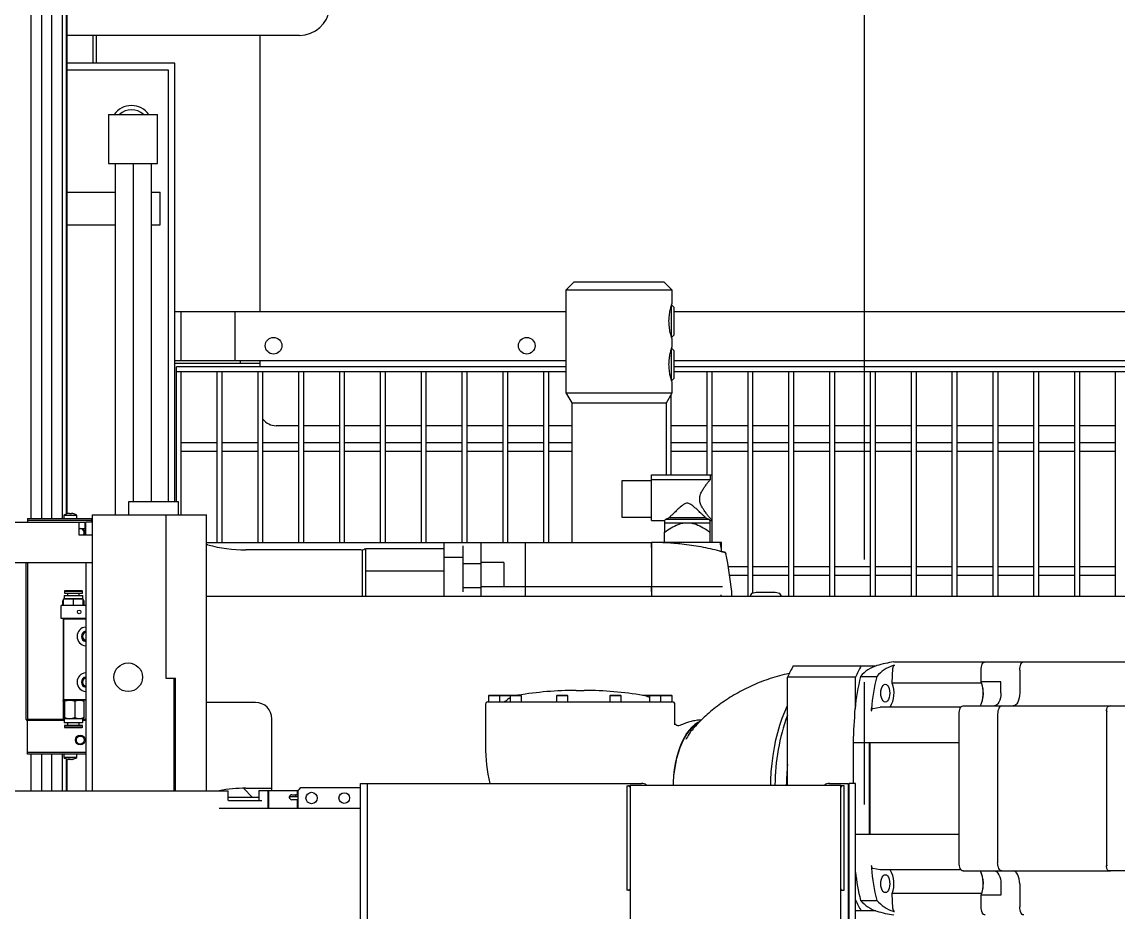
# Model space of a CAD drawing. Header units: inches. Extents: x -347369 to -260369, y 119522 to 149869.
# Drawn here: x -282846 to -282175, y 137059 to 137604 of the extents above; entities that cross this region are included whole.
import ezdxf

# ---------------------------------------------------------------- set-up
doc = ezdxf.new("R2010")
doc.units = ezdxf.units.IN
doc.header["$LTSCALE"] = 300
doc.linetypes.add('CENTRO', pattern=[2, 1.25, -0.25, 0.25, -0.25])
for name, color, linetype in [('ASSI', 254, 'CENTRO'), ('MACCHINA', 40, 'Continuous'), ('QUOTE', 7, 'Continuous')]:
    doc.layers.add(name, color=color, linetype=linetype)

# ---------------------------------------------------------------- blocks, each defined once
blk = doc.blocks.new('A$C27be3406')
at = {"layer": 'ASSI'}
blk.add_line((0, 2250), (0, -3750), dxfattribs=at)
at = {"layer": 'MACCHINA'}
for p, q in [((-510.14, 131.85), (-510.14, -1699.85)), ((-503.64, 131.85), (-503.64, -1699.85)), ((-497.36, 131.85), (-497.36, -1699.85)), ((-490.86, 131.85), (-490.86, -1699.85)), ((-488.5, 129.11), (-488.5, -1697.11)), ((-488, 128.93), (-488, -1696.95)), ((-345.53, -1404), (-488, -1404)), ((-472, -1421), (-472, -1404)), ((-470, -1404), (-470, -1421)), ((-370, -1404), (-370, -1573)), ((-422, -1421), (-488, -1421)), ((-422, -1689.5), (-422, -1421)), ((-488, -1425), (-426, -1425)), ((-426, -1425), (-426, -1689.5)), ((-462.5, -1452.5), (-462.5, -1482.5)), ((-462.5, -1452.5), (-432.5, -1452.5)), ((-432.5, -1482.5), (-432.5, -1452.5)), ((-462.5, -1482.5), (-432.5, -1482.5)), ((-458.5, -1482.5), (-458.5, -1697.5)), ((-447.5, -1482.5), (-447.5, -1689.5)), ((-436.5, -1482.5), (-436.5, -1689.5)), ((-488, -1500), (-458.5, -1500)), ((-436.5, -1500), (-431, -1500)), ((-431, -1520), (-431, -1500)), ((-488, -1520), (-458.5, -1520)), ((-436.5, -1520), (-431, -1520)), ((-177.5, -1555), (-182.5, -1560)), ((-177.5, -1555), (-122.5, -1555)), ((-117.5, -1560), (-122.5, -1555)), ((-182.5, -1560), (-182.5, -1622.94)), ((-117.5, -1560), (-182.5, -1560)), ((-117.5, -1568.15), (-117.5, -1560)), ((-116.5, -1570.39), (-117.89, -1569)), ((-117.89, -1589), (-117.89, -1569)), ((-422, -1573), (-182.5, -1573)), ((-418, -1603), (-418, -1573)), ((-385, -1603), (-385, -1573)), ((-116.5, -1570.39), (-116.5, -1587.61)), ((-116.5, -1573), (369, -1573)), ((-117.89, -1589), (-116.5, -1587.61)), ((-117.5, -1594.65), (-117.5, -1590)), ((-116.5, -1596.89), (-117.89, -1595.5)), ((-117.89, -1615.5), (-117.89, -1595.5)), ((-116.5, -1596.89), (-116.5, -1614.11)), ((-422, -1603), (-182.5, -1603)), ((-382, -1603), (-382, -1605)), ((-370, -1603), (-370, -1607)), ((-116.5, -1603), (369, -1603)), ((-370, -1605), (-422, -1605)), ((-182.5, -1607), (-421, -1607)), ((-421, -1689.5), (-421, -1607)), ((-182.5, -1610), (-421, -1610)), ((-418, -1697.5), (-418, -1610)), ((-396, -1714.5), (-396, -1610)), ((-393, -1714.5), (-393, -1610)), ((-371, -1714.5), (-371, -1610)), ((-368, -1714.5), (-368, -1610)), ((-346, -1714.5), (-346, -1610)), ((-343, -1714.5), (-343, -1610)), ((-321, -1714.5), (-321, -1610)), ((-318, -1714.5), (-318, -1610)), ((-296, -1714.5), (-296, -1610)), ((-293, -1714.5), (-293, -1610)), ((-271, -1714.5), (-271, -1610)), ((-268, -1714.5), (-268, -1610)), ((-246, -1714.5), (-246, -1610)), ((-243, -1714.5), (-243, -1610)), ((-221, -1714.5), (-221, -1610)), ((-218, -1714.5), (-218, -1610)), ((-196, -1714.5), (-196, -1610)), ((-193, -1714.5), (-193, -1610)), ((369, -1607), (-116.5, -1607)), ((369, -1610), (-116.5, -1610)), ((-96, -1673), (-96, -1610)), ((-93, -1673), (-93, -1610)), ((-71, -1747.5), (-71, -1610)), ((-68, -1745.5), (-68, -1610)), ((-46, -1747.5), (-46, -1610)), ((-43, -1747.5), (-43, -1610)), ((-21, -1747.5), (-21, -1610)), ((-18, -1747.5), (-18, -1610)), ((4, -1747.5), (4, -1610)), ((7, -1747.5), (7, -1610)), ((29, -1747.5), (29, -1610)), ((32, -1747.5), (32, -1610)), ((54, -1747.5), (54, -1610)), ((57, -1747.5), (57, -1610)), ((79, -1747.5), (79, -1610)), ((82, -1747.5), (82, -1610)), ((104, -1747.5), (104, -1610)), ((107, -1747.5), (107, -1610)), ((129, -1747.5), (129, -1610)), ((132, -1747.5), (132, -1610)), ((154, -1747.5), (154, -1610)), ((-117.89, -1615.5), (-116.5, -1614.11)), ((-117.5, -1622.94), (-117.5, -1616.5)), ((-182.5, -1622.94), (-179, -1629)), ((-182.5, -1622.94), (-117.5, -1622.94)), ((-121, -1629), (-117.5, -1622.94)), ((-118, -1673), (-118, -1623.8)), ((-179, -1629), (-179, -1714.5)), ((-179, -1629), (-121, -1629)), ((-121, -1673), (-121, -1629)), ((-346, -1643), (-360, -1643)), ((-321, -1643), (-343, -1643)), ((-296, -1643), (-318, -1643)), ((-271, -1643), (-293, -1643)), ((-246, -1643), (-268, -1643)), ((-221, -1643), (-243, -1643)), ((-196, -1643), (-218, -1643)), ((-179, -1643), (-193, -1643)), ((-96, -1643), (-118, -1643)), ((-71, -1643), (-93, -1643)), ((-46, -1643), (-68, -1643)), ((-21, -1643), (-43, -1643)), ((4, -1643), (-18, -1643)), ((29, -1643), (7, -1643)), ((54, -1643), (32, -1643)), ((79, -1643), (57, -1643)), ((104, -1643), (82, -1643)), ((129, -1643), (107, -1643)), ((154, -1643), (132, -1643)), ((-396, -1653.5), (-418, -1653.5)), ((-371, -1653.5), (-393, -1653.5)), ((-346, -1653.5), (-368, -1653.5)), ((-321, -1653.5), (-343, -1653.5)), ((-296, -1653.5), (-318, -1653.5)), ((-271, -1653.5), (-293, -1653.5)), ((-246, -1653.5), (-268, -1653.5)), ((-221, -1653.5), (-243, -1653.5)), ((-196, -1653.5), (-218, -1653.5)), ((-179, -1653.5), (-193, -1653.5)), ((-96, -1653.5), (-118, -1653.5)), ((-71, -1653.5), (-93, -1653.5)), ((-46, -1653.5), (-68, -1653.5)), ((-21, -1653.5), (-43, -1653.5)), ((4, -1653.5), (-18, -1653.5)), ((29, -1653.5), (7, -1653.5)), ((54, -1653.5), (32, -1653.5)), ((79, -1653.5), (57, -1653.5)), ((104, -1653.5), (82, -1653.5)), ((129, -1653.5), (107, -1653.5)), ((154, -1653.5), (132, -1653.5)), ((-418, -1658.5), (-396, -1658.5)), ((-393, -1658.5), (-371, -1658.5)), ((-368, -1658.5), (-346, -1658.5)), ((-343, -1658.5), (-321, -1658.5)), ((-318, -1658.5), (-296, -1658.5)), ((-293, -1658.5), (-271, -1658.5)), ((-268, -1658.5), (-246, -1658.5)), ((-243, -1658.5), (-221, -1658.5)), ((-218, -1658.5), (-196, -1658.5)), ((-193, -1658.5), (-179, -1658.5)), ((-118, -1658.5), (-96, -1658.5)), ((-93, -1658.5), (-71, -1658.5)), ((-68, -1658.5), (-46, -1658.5)), ((-43, -1658.5), (-21, -1658.5)), ((-18, -1658.5), (4, -1658.5)), ((7, -1658.5), (29, -1658.5)), ((32, -1658.5), (54, -1658.5)), ((57, -1658.5), (79, -1658.5)), ((82, -1658.5), (104, -1658.5)), ((107, -1658.5), (129, -1658.5)), ((132, -1658.5), (154, -1658.5)), ((-130.05, -1676.7), (-148.25, -1676.7)), ((-148.25, -1676.7), (-148.25, -1699.1)), ((-130.05, -1701.15), (-130.05, -1673)), ((-130.05, -1673), (-92.95, -1673)), ((-130.05, -1675.85), (-93.98, -1675.85)), ((-93.98, -1675.85), (-93.98, -1673)), ((-92.95, -1701.15), (-92.95, -1673)), ((-450, -1689.5), (-420, -1689.5)), ((-450, -1697.5), (-450, -1689.5)), ((-420, -1689.5), (-420, -1697.5)), ((-488, -1696.95), (-488.01, -1696.93)), ((-486.8, -1696.68), (-486.76, -1696.74)), ((-486.45, -1696.68), (-486.45, -1696.95)), ((-485.3, -1696.68), (-485.3, -1696.95)), ((-484.95, -1696.68), (-484.99, -1696.74)), ((-483.75, -1696.95), (-483.74, -1696.93)), ((-472.5, -1697.5), (-472.5, -1866.5)), ((-472.5, -1697.5), (-402.5, -1697.5)), ((-427.5, -1697.5), (-427.5, -1797.5)), ((-402.5, -1866.5), (-402.5, -1697.5)), ((-804.2, -1702), (-476.8, -1702)), ((-512.23, -1699.85), (-472.87, -1699.85)), ((-512.23, -1699.85), (-512.23, -1702)), ((-512.23, -1700.85), (-472.87, -1700.85)), ((-489.87, -1697.85), (-489.87, -1699.85)), ((-489.87, -1697.85), (-481.87, -1697.85)), ((-481.87, -1699.85), (-481.87, -1697.85)), ((-480.5, -1710), (-480.5, -1702)), ((-476.8, -1706), (-476.8, -1702)), ((-472.5, -1702), (-476.5, -1702)), ((-476.5, -1710), (-476.5, -1702)), ((-472.87, -1699.85), (-472.87, -1702)), ((-148.25, -1699.1), (-130.05, -1699.1)), ((-130.05, -1701.15), (-122.2, -1701.15)), ((-122.2, -1701.15), (-122.2, -1702.4)), ((-122.2, -1702.4), (-94.2, -1702.4)), ((-94.91, -1700.4), (-121.49, -1700.4)), ((-96.99, -1699.4), (-119.41, -1699.4)), ((-94.2, -1702.4), (-94.2, -1701.15)), ((-94.2, -1701.15), (-92.95, -1701.15)), ((-93, -1714.4), (-93, -1701.15)), ((-480.5, -1706), (-476.8, -1706)), ((-472.5, -1710), (-480.5, -1710)), ((-122.2, -1714.4), (-122.2, -1708.2)), ((-94.2, -1714.4), (-94.2, -1708.2)), ((-402.5, -1714.5), (-130.2, -1714.5)), ((-257, -1747.5), (-257, -1714.5)), ((-245.5, -1744.75), (-245.5, -1716.58)), ((-234.5, -1747.5), (-234.5, -1714.5)), ((-207.2, -1747.5), (-207.2, -1714.5)), ((-130.2, -1714.4), (-87.2, -1714.4)), ((-130.2, -1714.5), (-130.2, -1717.48)), ((-130.2, -1717.5), (-130.2, -1747.5)), ((-87.2, -1720.11), (-87.2, -1714.4)), ((-308, -1719), (-378.5, -1719)), ((-307, -1747.5), (-307, -1719)), ((-257, -1718.5), (-305, -1718.5)), ((-305, -1747.5), (-305, -1718.5)), ((-257, -1723.41), (-245.5, -1723.41)), ((-472.5, -1727), (-657.5, -1727)), ((-513, -1823), (-513, -1727)), ((-512, -1823), (-512, -1727)), ((-476.5, -1727), (-476.5, -1866.5)), ((-234.5, -1727.59), (-245.5, -1727.59)), ((-220.5, -1726.67), (-234.5, -1726.67)), ((-220.5, -1726.67), (-220.5, -1741.5)), ((-71, -1729.5), (-83.09, -1729.5)), ((-46, -1729.5), (-68, -1729.5)), ((-21, -1729.5), (-43, -1729.5)), ((4, -1729.5), (-18, -1729.5)), ((29, -1729.5), (7, -1729.5)), ((54, -1729.5), (32, -1729.5)), ((79, -1729.5), (57, -1729.5)), ((104, -1729.5), (82, -1729.5)), ((129, -1729.5), (107, -1729.5)), ((154, -1729.5), (132, -1729.5)), ((-305, -1731.81), (-257, -1731.81)), ((-82.3, -1734.5), (-71, -1734.5)), ((-68, -1734.5), (-46, -1734.5)), ((-43, -1734.5), (-21, -1734.5)), ((-18, -1734.5), (4, -1734.5)), ((7, -1734.5), (29, -1734.5)), ((32, -1734.5), (54, -1734.5)), ((57, -1734.5), (79, -1734.5)), ((82, -1734.5), (104, -1734.5)), ((107, -1734.5), (129, -1734.5)), ((132, -1734.5), (154, -1734.5)), ((-489.2, -1744), (-489.5, -1744.3)), ((-489.5, -1744.3), (-489.5, -1745.5)), ((-489.5, -1744.3), (-478.5, -1744.3)), ((-489.2, -1744), (-478.8, -1744)), ((-478.5, -1744.3), (-478.8, -1744)), ((-478.5, -1745.5), (-478.5, -1744.3)), ((-234.5, -1742.23), (-245.5, -1742.23)), ((-234.5, -1741.5), (-130.2, -1741.5)), ((-88.16, -1741.5), (-86.75, -1741.5)), ((-80.9, -1747.5), (-80.9, -1744.5)), ((-490, -1750.25), (-490.54, -1750.53)), ((-490.54, -1753), (-490.54, -1750.53)), ((-490, -1749.6), (-490.13, -1749.73)), ((-490, -1749.25), (-487, -1749)), ((-478, -1749), (-490, -1749)), ((-490, -1753), (-490, -1749.25)), ((-489.75, -1747), (-489.75, -1749)), ((-489.75, -1747), (-478.25, -1747)), ((-489.5, -1745.5), (-478.5, -1745.5)), ((-487.55, -1745.5), (-487.55, -1747)), ((-487, -1749), (-484, -1749.25)), ((-484, -1749.25), (-481, -1749)), ((-484, -1753), (-484, -1749.25)), ((-481, -1749), (-478, -1749.25)), ((-480.45, -1747), (-480.45, -1745.5)), ((-478.25, -1749), (-478.25, -1747)), ((-478, -1753), (-478, -1749.25)), ((-477.87, -1749.73), (-478, -1749.6)), ((-477.46, -1753), (-477.46, -1750.53)), ((180.34, -1747.5), (-402.5, -1747.5)), ((-87.38, -1747.5), (-87.48, -1746.5)), ((-69.55, -1746.9), (-69.55, -1747.5)), ((-50.85, -1747.5), (-50.85, -1746.9)), ((-491.5, -1761), (-491.5, -1753)), ((-476.5, -1753), (-491.5, -1753)), ((-476.5, -1761), (-491.5, -1761)), ((-490, -1761.2), (-489.8, -1761)), ((-490, -1810.8), (-490, -1761.2)), ((-490, -1761.2), (-476.5, -1761.2)), ((-489.8, -1811), (-489.8, -1761)), ((-43.38, -1790.1), (7.12, -1790.1)), ((17.27, -1800.69), (17.67, -1791.49)), ((18.19, -1787.6), (167.21, -1787.6)), ((-427.5, -1797.5), (-421.5, -1797.5)), ((-422.5, -1797.5), (-422.5, -1866.5)), ((-421.5, -1866.5), (-421.5, -1797.5)), ((-46.88, -1863.05), (-46.88, -1797.08)), ((-5.31, -1797.08), (-46.88, -1797.08)), ((-5.31, -1814.96), (-5.31, -1797.08)), ((-2.1, -1796.51), (7.86, -1796.51)), ((71.64, -1799.77), (71.64, -1792.6)), ((95.28, -1792.6), (95.28, -1806.6)), ((-176.26, -1805.1), (-171.26, -1805.1)), ((72, -1800.69), (17.27, -1800.69)), ((83.76, -1799.77), (71.64, -1799.77)), ((83.76, -1806.6), (83.76, -1799.77)), ((-490.4, -1811.59), (-490.4, -1821.47)), ((-489.9, -1811), (-490.07, -1811.1)), ((-476.5, -1810.8), (-490, -1810.8)), ((-489.8, -1811), (-490, -1810.8)), ((-476.5, -1811), (-489.9, -1811)), ((-489.49, -1811.59), (-489.49, -1821.47)), ((-483.09, -1811.59), (-483.09, -1821.47)), ((-477.93, -1811.1), (-478.1, -1811)), ((-477.6, -1811.59), (-477.6, -1821.47)), ((-229.57, -1808.1), (-229.97, -1808.5)), ((-229.97, -1808.5), (-229.97, -1812.1)), ((-209.65, -1808.5), (-229.97, -1808.5)), ((-229.57, -1808.1), (-223.37, -1808.1)), ((-222.97, -1808.5), (-223.37, -1808.1)), ((-222.76, -1808.1), (-223.06, -1808.41)), ((-222.97, -1812.1), (-222.97, -1808.5)), ((-222.76, -1808.1), (-216.56, -1808.1)), ((-216.25, -1808.1), (-216.65, -1808.5)), ((-216.65, -1808.5), (-216.65, -1812.1)), ((-216.4, -1808.26), (-216.56, -1808.1)), ((-216.25, -1808.1), (-210.05, -1808.1)), ((-209.65, -1808.5), (-210.05, -1808.1)), ((-209.65, -1812.1), (-209.65, -1808.5)), ((-187.88, -1808.1), (-188.28, -1808.5)), ((-188.28, -1808.5), (-188.28, -1812.1)), ((-181.28, -1808.5), (-188.28, -1808.5)), ((-187.88, -1808.1), (-181.68, -1808.1)), ((-181.28, -1808.5), (-181.68, -1808.1)), ((-181.28, -1812.1), (-181.28, -1808.5)), ((-155.3, -1808.1), (-155.7, -1808.5)), ((-155.7, -1808.5), (-155.7, -1812.1)), ((-148.7, -1808.5), (-155.7, -1808.5)), ((-155.3, -1808.1), (-149.1, -1808.1)), ((-148.7, -1808.5), (-149.1, -1808.1)), ((-148.7, -1812.1), (-148.7, -1808.5)), ((-135.61, -1808.1), (-131.27, -1808.1)), ((-117.55, -1808.5), (-133.75, -1808.5)), ((-130.96, -1808.1), (-131.36, -1808.5)), ((-131.36, -1808.5), (-131.36, -1812.1)), ((-131.12, -1808.26), (-131.27, -1808.1)), ((-130.96, -1808.1), (-124.76, -1808.1)), ((-124.36, -1808.5), (-124.76, -1808.1)), ((-124.15, -1808.1), (-124.46, -1808.41)), ((-124.36, -1812.1), (-124.36, -1808.5)), ((-124.15, -1808.1), (-117.95, -1808.1)), ((-117.55, -1808.5), (-117.95, -1808.1)), ((-117.55, -1812.1), (-117.55, -1808.5)), ((-372.5, -1812.5), (-402.5, -1812.5)), ((-231.76, -1813.6), (-231.76, -1839.1)), ((-230.26, -1812.1), (-117.26, -1812.1)), ((-115.76, -1826.09), (-115.76, -1813.6)), ((5.35, -1816.13), (9.95, -1815.33)), ((59.34, -1815.33), (9.95, -1815.33)), ((60.64, -1814.6), (150.96, -1814.6)), ((148.46, -1817.6), (148.46, -1912.6)), ((-513, -1823), (-512.5, -1823.5)), ((-512.5, -1823.5), (-512, -1823)), ((-489.75, -1823.5), (-512.5, -1823.5)), ((-512.23, -1844.15), (-512.23, -1823.5)), ((-489.75, -1823), (-512, -1823)), ((-490.07, -1822.33), (-489.9, -1822.5)), ((-478.1, -1822.5), (-489.9, -1822.5)), ((-489.75, -1822.5), (-489.75, -1825)), ((-478.25, -1825), (-489.75, -1825)), ((-487.55, -1825), (-487.55, -1826.5)), ((-480.45, -1826.5), (-480.45, -1825)), ((-478.25, -1825), (-478.25, -1822.5)), ((-476.5, -1823), (-478.25, -1823)), ((-476.5, -1823.5), (-478.25, -1823.5)), ((-478.1, -1822.5), (-477.93, -1822.33)), ((-362.5, -1866.5), (-362.5, -1822.5)), ((58.14, -1910.6), (58.14, -1819.6)), ((81.78, -1819.6), (81.78, -1910.6)), ((-489.5, -1826.5), (-489.5, -1827.7)), ((-478.5, -1826.5), (-489.5, -1826.5)), ((-489.5, -1827.7), (-489.2, -1828)), ((-478.5, -1827.7), (-489.5, -1827.7)), ((-478.8, -1828), (-489.2, -1828)), ((-478.8, -1828), (-478.5, -1827.7)), ((-478.5, -1827.7), (-478.5, -1826.5)), ((-113.42, -1826.85), (-113.5, -1826.87)), ((-482.12, -1836.48), (-482.12, -1834.51)), ((58.14, -1837.1), (-6.56, -1837.1)), ((-6.56, -1862), (-6.56, -1837.1)), ((3.4, -1893.1), (3.4, -1837.1)), ((3.65, -1893.1), (3.65, -1837.1)), ((-476.5, -1843.15), (-512.23, -1843.15)), ((-476.5, -1844.15), (-512.23, -1844.15)), ((-510.14, -1844.15), (-510.14, -1866.5)), ((-503.64, -1844.15), (-503.64, -1866.5)), ((-497.36, -1844.15), (-497.36, -1866.5)), ((-490.86, -1844.15), (-490.86, -1866.5)), ((-489.87, -1844.15), (-489.87, -1846.15)), ((-481.87, -1846.15), (-481.87, -1844.15)), ((-481.87, -1846.15), (-489.87, -1846.15)), ((-488.5, -1846.89), (-488.5, -1866.5)), ((-488, -1847.07), (-488, -1866.5)), ((-486.95, -1847.32), (-486.93, -1847.29)), ((-486.76, -1847.32), (-486.69, -1847.07)), ((-486.51, -1847.32), (-486.34, -1847.06)), ((-486.05, -1847.32), (-486.11, -1847.08)), ((-485.24, -1847.32), (-485.31, -1847.2)), ((-484.99, -1847.32), (-485, -1847.28)), ((-484.8, -1847.32), (-484.84, -1847.24)), ((-379.99, -1865.01), (-374.3, -1870.7)), ((-378.5, -1865), (-362.5, -1865)), ((-345.71, -1865.5), (-344.71, -1864.5)), ((-344.71, -1864.5), (-308.21, -1864.5)), ((-308.21, -2001), (-308.21, -1862)), ((-308.21, -1862), (-304.21, -1862)), ((-304.21, -1862), (-304.21, -2001)), ((-303.91, -1958), (-303.91, -1862)), ((-303.91, -1862), (-136.21, -1862)), ((-145.21, -1863.5), (-145.21, -1927.5)), ((-145.21, -1863.5), (-143.21, -1863.5)), ((-143.21, -1863.05), (-143.21, -2327.5)), ((-143.21, -1863.05), (-14.21, -1863.05)), ((-21.21, -1862), (-9.51, -1862)), ((-14.21, -2327.5), (-14.21, -1863.05)), ((-12.21, -1863.5), (-14.21, -1863.5)), ((-12.21, -1927.5), (-12.21, -1863.5)), ((-9.51, -1958), (-9.51, -1862)), ((-5.21, -1862), (-9.21, -1862)), ((-9.21, -1958), (-9.21, -1862)), ((-5.21, -1958), (-5.21, -1862)), ((-1220, -1866.5), (-389.21, -1866.5)), ((-389.21, -1872.5), (-389.21, -1866.5)), ((-370.6, -1870.7), (-389.21, -1870.7)), ((-370.6, -1866.5), (-370.6, -1872.5)), ((-346.81, -1866.5), (-370.6, -1866.5)), ((-364.71, -1877.5), (-364.71, -1866.5)), ((-364.71, -1870), (-364.31, -1870)), ((-364.71, -1872), (-364.31, -1872)), ((-364.31, -1877.5), (-364.31, -1866.5)), ((-351.72, -1871), (-351.71, -1871)), ((-351.71, -1870), (-346.71, -1870)), ((-351.71, -1871.03), (-351.71, -1870)), ((-350.31, -1869), (-346.81, -1869)), ((-346.71, -1872), (-350.31, -1872)), ((-347.83, -1870), (-347.83, -1869.2)), ((-346.81, -1869), (-346.81, -1866.5)), ((-346.81, -1877.5), (-346.81, -1872)), ((-346.71, -1866.5), (-346.71, -1877.5)), ((-308.36, -1877.5), (-394.82, -1877.5)), ((-389.14, -1872.5), (-368.6, -1872.5)), ((-364.31, -1875.03), (-364.71, -1875.03)), ((-364.71, -1876.5), (-364.31, -1876.5)), ((-346.71, -1875.03), (-346.81, -1875.03)), ((-346.81, -1876.5), (-346.71, -1876.5)), ((-308.36, -1984.5), (-308.36, -1877.5)), ((-308.36, -1877.5), (-308.21, -1877.5)), ((-308.21, -1882.5), (-308.36, -1882.5)), ((-303.91, -1882.5), (-304.21, -1882.5)), ((-5.21, -1893.1), (58.14, -1893.1)), ((-308.36, -1918.5), (-308.21, -1918.5)), ((-304.21, -1918.5), (-303.91, -1918.5)), ((9.95, -1914.87), (5.35, -1914.07)), ((59.34, -1914.87), (9.95, -1914.87)), ((60.64, -1915.6), (150.96, -1915.6)), ((-308.36, -1919.9), (-308.21, -1919.9)), ((-304.21, -1919.9), (-303.91, -1919.9)), ((83.76, -1923.6), (83.76, -1930.43)), ((95.28, -1923.6), (95.28, -1937.6)), ((-308.36, -1928.36), (-308.21, -1928.36)), ((-304.21, -1928.36), (-303.91, -1928.36)), ((-143.21, -1927.5), (-145.21, -1927.5)), ((-14.21, -1927.5), (-12.21, -1927.5)), ((72, -1929.51), (17.27, -1929.51)), ((17.67, -1938.71), (17.27, -1929.51)), ((83.76, -1930.43), (71.64, -1930.43)), ((71.64, -1937.6), (71.64, -1930.43)), ((-308.36, -1934.86), (-308.21, -1934.86)), ((-304.21, -1934.86), (-303.91, -1934.86)), ((-9.51, -1933.12), (-9.21, -1933.12)), ((-2.1, -1933.69), (7.86, -1933.69)), ((-9.21, -1940.1), (-9.51, -1940.1)), ((7.12, -1940.1), (-5.21, -1940.1))]:
    blk.add_line(p, q, dxfattribs=at)
at = {"layer": 'MACCHINA', "flags": 128}
for points in [[(-476.91, -1708.5), (-477.09, -1709.51), (-477.32, -1710)], [(71.64, -1792.6), (71.68, -1791.62), (71.83, -1790.69), (72.06, -1789.82), (72.37, -1789.06), (72.75, -1788.44), (73.18, -1787.98), (73.65, -1787.7), (74.14, -1787.6)], [(95.28, -1792.6), (95.33, -1791.62), (95.47, -1790.69), (95.7, -1789.82), (96.01, -1789.06), (96.39, -1788.44), (96.82, -1787.98), (97.29, -1787.7), (97.78, -1787.6)], [(11.04, -1810.65), (10.6, -1809.51), (10.33, -1808.19), (10.23, -1806.76), (10.33, -1805.34), (10.6, -1804.01), (11.04, -1802.87), (11.61, -1802), (12.27, -1801.45), (12.98, -1801.26), (13.7, -1801.45), (14.36, -1802), (14.93, -1802.87)], [(14.93, -1802.87), (15.37, -1804.01), (15.64, -1805.34), (15.73, -1806.76), (15.64, -1808.19), (15.37, -1809.51), (14.93, -1810.65), (14.36, -1811.53), (13.7, -1812.08), (12.98, -1812.26), (12.27, -1812.08), (11.61, -1811.53), (11.04, -1810.65)], [(83.76, -1806.6), (83.68, -1808.16), (83.46, -1809.66), (83.09, -1811.04), (82.59, -1812.26), (81.98, -1813.25), (81.29, -1813.99), (80.54, -1814.45), (79.76, -1814.6)], [(95.28, -1806.6), (95.2, -1808.16), (94.97, -1809.66), (94.6, -1811.04), (94.11, -1812.26), (93.5, -1813.25), (92.81, -1813.99), (92.06, -1814.45), (91.28, -1814.6)], [(-57.12, -1863.05), (-57.04, -1860.01), (-56.78, -1854.94), (-56.34, -1849.92), (-55.72, -1844.98), (-54.93, -1840.13), (-53.98, -1835.41), (-52.86, -1830.83), (-51.59, -1826.42), (-50.16, -1822.19), (-48.59, -1818.18), (-46.89, -1814.39), (-46.88, -1814.36)], [(-6.56, -1837.1), (-6.45, -1834.49), (-6.33, -1831.88), (-6.2, -1829.27), (-6.06, -1826.67), (-5.91, -1824.06), (-5.75, -1821.46), (-5.58, -1818.87), (-5.41, -1816.27)], [(4.44, -1817.85), (4.46, -1817.66), (4.47, -1817.46), (4.48, -1817.26), (4.5, -1817.06), (4.51, -1816.86), (4.53, -1816.67), (4.54, -1816.47), (4.55, -1816.27)], [(58.14, -1819.6), (58.18, -1818.62), (58.33, -1817.69), (58.56, -1816.82), (58.87, -1816.06), (59.25, -1815.44), (59.68, -1814.98), (60.15, -1814.7), (60.64, -1814.6)], [(84.28, -1814.6), (83.79, -1814.7), (83.32, -1814.98), (82.89, -1815.44), (82.51, -1816.06), (82.2, -1816.82), (81.97, -1817.69), (81.83, -1818.62), (81.78, -1819.6)], [(-100.48, -1824.08), (-101.72, -1824.7), (-103.56, -1825.94), (-105.34, -1827.5), (-107.03, -1829.39), (-108.63, -1831.58), (-110.13, -1834.06), (-111.5, -1836.8), (-112.74, -1839.79), (-113.83, -1842.99), (-114.78, -1846.38), (-115.56, -1849.93), (-116.18, -1853.61), (-116.62, -1857.38), (-116.89, -1861.22), (-116.95, -1863.05)], [(-116.7, -1863.05), (-116.64, -1861.27), (-116.37, -1857.47), (-115.94, -1853.74), (-115.33, -1850.11), (-114.55, -1846.6), (-113.62, -1843.25), (-112.54, -1840.09), (-111.31, -1837.14), (-109.96, -1834.43), (-108.48, -1831.98), (-106.9, -1829.82), (-105.23, -1827.95), (-103.47, -1826.4), (-101.66, -1825.18), (-101.51, -1825.1)], [(-486.75, -1847.28), (-486.65, -1847.29), (-486.51, -1847.32)], [(-484.82, -1847.29), (-484.88, -1847.3), (-484.99, -1847.32)], [(4.44, -1912.35), (4.46, -1912.54), (4.47, -1912.74), (4.48, -1912.94), (4.5, -1913.14), (4.51, -1913.34), (4.53, -1913.53), (4.54, -1913.73), (4.55, -1913.93)], [(60.64, -1915.6), (60.15, -1915.5), (59.68, -1915.22), (59.25, -1914.76), (58.87, -1914.14), (58.56, -1913.38), (58.33, -1912.51), (58.18, -1911.58), (58.14, -1910.6)], [(84.28, -1915.6), (83.79, -1915.5), (83.32, -1915.22), (82.89, -1914.76), (82.51, -1914.14), (82.2, -1913.38), (81.97, -1912.51), (81.83, -1911.58), (81.78, -1910.6)], [(11.04, -1919.55), (11.61, -1918.67), (12.27, -1918.12), (12.98, -1917.94), (13.7, -1918.12), (14.36, -1918.67), (14.93, -1919.55), (15.37, -1920.69), (15.64, -1922.01), (15.73, -1923.44), (15.64, -1924.86), (15.37, -1926.19), (14.93, -1927.33)], [(79.76, -1915.6), (80.54, -1915.75), (81.29, -1916.21), (81.98, -1916.95), (82.59, -1917.94), (83.09, -1919.16), (83.46, -1920.54), (83.68, -1922.04), (83.76, -1923.6)], [(95.28, -1923.6), (95.2, -1922.04), (94.97, -1920.54), (94.6, -1919.16), (94.11, -1917.94), (93.5, -1916.95), (92.81, -1916.21), (92.06, -1915.75), (91.28, -1915.6)], [(14.93, -1927.33), (14.36, -1928.2), (13.7, -1928.75), (12.98, -1928.94), (12.27, -1928.75), (11.61, -1928.2), (11.04, -1927.33), (10.6, -1926.19), (10.33, -1924.86), (10.23, -1923.44), (10.33, -1922.01), (10.6, -1920.69), (11.04, -1919.55)], [(74.14, -1942.6), (73.65, -1942.5), (73.18, -1942.22), (72.75, -1941.76), (72.37, -1941.14), (72.06, -1940.38), (71.83, -1939.51), (71.68, -1938.58), (71.64, -1937.6)], [(97.78, -1942.6), (97.29, -1942.5), (96.82, -1942.22), (96.39, -1941.76), (96.01, -1941.14), (95.7, -1940.38), (95.47, -1939.51), (95.33, -1938.58), (95.28, -1937.6)]]:
    blk.add_lwpolyline(points, dxfattribs=at)
at = {"layer": 'MACCHINA'}
for centre, radius in [((-361.5, -1594), 5.1), ((-206.5, -1594), 5.1), ((-480.5, -1757), 1.1), ((-450.5, -1797), 8.75), ((-479.87, -1835.5), 2.96), ((-479.87, -1835.5), 2.46), ((-338.21, -1871), 3.5), ((-318.21, -1871), 3.25)]:
    blk.add_circle(centre, radius, dxfattribs=at)
for centre, radius, start, end in [((-346.01, -1384.84), 19.17, 271.43757, 352.00966), ((-448.5, -1460), 13, 35.23442, 144.76558), ((-448.5, -1460), 10.5, 45.58469, 134.41531), ((-360, -1633), 10, 216.8699, 270), ((-485.87, -1703.62), 7.02, 107.68791, 124.70805), ((-485.87, -1703.62), 7, 97.58949, 107.658), ((-486.36, -1698.31), 1.69, 105.01565, 120.75108), ((-485.46, -1702.73), 6.13, 99.31701, 106.76112), ((-485.87, -1704.69), 7.75, 85.7473, 94.2527), ((-486.29, -1702.73), 6.13, 73.23888, 80.68299), ((-485.38, -1698.31), 1.69, 59.24892, 74.98435), ((-485.87, -1703.62), 7, 72.342, 82.41051), ((-485.87, -1703.62), 7.02, 55.29195, 72.31209), ((-479.87, -1708.5), 2.46, 322.40123, 104.78539), ((-479.87, -1708.5), 2.96, 0, 57.67438), ((-403.27, -1721.75), 6, 75.04878, 82.64914), ((-378.5, -1629), 90, 255.04878, 270), ((-457.92, -1792), 377.89, 11.17849, 11.85007), ((-308, -1720), 1, 0, 90), ((-307, -1717), 2, 270, 313.97798), ((-457.92, -1792), 380, 7.18076, 10.71879), ((-68.1, -1747.08), 1.46, 119.25407, 172.56012), ((-65.38, -1754.54), 9.38, 88.03546, 111.4734), ((-60.2, -1869.41), 124.33, 87.75821, 92.24179), ((-55.02, -1754.54), 9.38, 68.5266, 91.96454), ((-52.3, -1747.08), 1.46, 7.43988, 60.74593), ((-476, -1772), 5.75, 94.98854, 265.01146), ((-476, -1772), 3.15, 99.1332, 260.8668), ((-476, -1772), 3, 99.59407, 260.40593), ((-476, -1772), 2.5, 101.53696, 258.46304), ((44.26, -1838.28), 100.01, 151.19867, 155.67123), ((85.83, -1838.28), 100.01, 151.19867, 155.67123), ((14.32, -1810.36), 21.48, 107.72323, 139.84405), ((32.87, -1878.78), 92.35, 99.14252, 105.7636), ((24.28, -1810.36), 21.48, 107.72323, 139.84405), ((19.56, -1791.28), 1.91, 122.83752, 186.20504), ((43.5, -1881.36), 95.02, 105.23569, 105.73114), ((-476, -1800), 5.75, 94.98854, 265.01146), ((-476, -1800), 3.15, 99.1332, 260.8668), ((-476, -1800), 3, 99.59407, 260.40593), ((-476, -1800), 2.5, 101.53696, 258.46304), ((95.47, -1822.99), 101.1, 164.81816, 176.19138), ((105.43, -1822.99), 101.1, 164.81816, 176.19138), ((-176.26, -2018.39), 213.29, 90, 99.62117), ((-171.26, -2018.39), 213.29, 80.27023, 90), ((0.94, -1806.67), 17.39, 330.16142, 20.13447), ((54.96, -1806.72), 18.07, 334.12803, 22.59711), ((54.64, -1806.68), 18.36, 334.46468, 19.06094), ((-221.6, -1807.6), 4.5, 270, 309.0523), ((-209.94, -1821.97), 14, 118.62519, 129.0523), ((-137.58, -1821.97), 14, 63.62345, 80.27023), ((-372.5, -1822.5), 10, 0, 90), ((-230.26, -1813.6), 1.5, 90, 180), ((-117.26, -1813.6), 1.5, 0, 90), ((6.19, -1817.67), 1.76, 118.78474, 185.8489), ((157.76, -1819.56), 9.3, 167.80711, 180.25035), ((151.04, -1816.19), 1.59, 92.7999, 131.40595), ((70.03, -1863.32), 124.56, 159.81991, 179.87397), ((-80.66, -1849.24), 31.7, 139.29024, 153.81559), ((-131.76, -1839.1), 100, 180, 193.2382), ((-485.87, -1840.38), 7.02, 235.29195, 257.66181), ((-485.73, -1840.05), 7.34, 254.95267, 261.96082), ((-486.23, -1843.14), 4.23, 250.58368, 260.24182), ((-486.09, -1841.36), 6.02, 257.66043, 261.78959), ((-486.69, -1840.45), 6.62, 265.39648, 274.60352), ((-486.25, -1845.91), 1.49, 229.41624, 249.95568), ((-485.24, -1843.92), 3.49, 250.13648, 256.68392), ((-485.18, -1845.91), 1.49, 229.41624, 249.95568), ((-486.48, -1846.09), 1.29, 289.33385, 297.89116), ((-486.55, -1843.74), 3.68, 283.44538, 292.51666), ((-486.1, -1841.33), 6.05, 278.22386, 289.03336), ((-485.51, -1847.05), 0.378, 316.26726, 347.48177), ((-485.66, -1841.33), 6.05, 278.22386, 289.03336), ((-485.87, -1840.38), 7.02, 282.33819, 304.70805), ((-483.91, -1845.92), 1.15, 258.92374, 281.07626), ((96.14, -1865.04), 143.75, 174.21791, 179.20875), ((96.09, -1865.03), 143.7, 174.21697, 179.20969), ((-378.5, -1955), 90, 90, 100.47531), ((-136.21, -1867), 5, 52.18551, 90), ((-21.21, -1867), 5, 90, 127.81449), ((-350.31, -1870.5), 1.5, 90, 270), ((6.19, -1912.53), 1.76, 174.1511, 241.21526), ((157.78, -1910.64), 9.32, 179.76098, 191.83369), ((94.56, -1907.42), 100.16, 185.11048, 195.20706), ((105.43, -1907.21), 101.1, 183.80862, 195.18184), ((0.75, -1923.54), 17.56, 340.12124, 29.58287), ((55.05, -1923.48), 17.98, 337.28675, 25.9881), ((54.64, -1923.52), 18.36, 340.93906, 25.53532), ((85.68, -1891.99), 99.85, 204.456, 208.80317), ((14.32, -1919.84), 21.48, 220.15595, 252.27677), ((24.28, -1919.84), 21.48, 220.15595, 252.27677), ((19.56, -1938.92), 1.91, 173.79496, 237.16248), ((32.87, -1851.42), 92.35, 254.2364, 260.85748), ((43.5, -1848.84), 95.02, 254.26886, 254.76431)]:
    blk.add_arc(centre, radius, start, end, dxfattribs=at)
for points, knots in [([(-117.5, -1590), (-117.54, -1589.89), (-117.62, -1589.66), (-118.18, -1587.88), (-118.73, -1585.66), (-119.11, -1583.49), (-119.39, -1581.14), (-119.48, -1578.04), (-119.15, -1574.53), (-118.55, -1571.5), (-118.01, -1569.57), (-117.69, -1568.57), (-117.51, -1568.04), (-117.54, -1568.11), (-117.55, -1568.15)], [0, 0, 0, 0, 0.103237, 0.206347, 0.312784, 0.366933, 0.422758, 0.528476, 0.629233, 0.731695, 0.839674, 0.89356, 0.949153, 1, 1, 1, 1]), ([(-117.5, -1616.5), (-117.54, -1616.39), (-117.62, -1616.16), (-118.18, -1614.38), (-118.73, -1612.16), (-119.11, -1609.99), (-119.39, -1607.64), (-119.48, -1604.54), (-119.15, -1601.03), (-118.55, -1598), (-118.01, -1596.07), (-117.69, -1595.07), (-117.51, -1594.54), (-117.54, -1594.61), (-117.55, -1594.65)], [0, 0, 0, 0, 0.103237, 0.206347, 0.312784, 0.366933, 0.422758, 0.528476, 0.629233, 0.731695, 0.839674, 0.89356, 0.949153, 1, 1, 1, 1]), ([(-93.06, -1701.02), (-93.04, -1701.05), (-92.97, -1701.13), (-93.73, -1700.25), (-94.96, -1698.79), (-96.42, -1696.97), (-97.73, -1695.2), (-98.94, -1693.33), (-99.97, -1691.35), (-100.72, -1689), (-100.63, -1686.25), (-99.67, -1683.76), (-98.39, -1681.57), (-97.06, -1679.68), (-95.74, -1677.97), (-94.68, -1676.68), (-94.17, -1676.07), (-93.98, -1675.85)], [0, 0, 0, 0, 0.044548, 0.131121, 0.224335, 0.294196, 0.366061, 0.42305, 0.481244, 0.546186, 0.611698, 0.687535, 0.752322, 0.818805, 0.887679, 0.958559, 1, 1, 1, 1]), ([(-96.99, -1699.4), (-97.34, -1699.06), (-98.05, -1698.37), (-99.59, -1696.88), (-101.59, -1694.95), (-103.69, -1693.06), (-105.41, -1691.64), (-106.61, -1690.85), (-107.75, -1690.43), (-108.8, -1690.47), (-109.94, -1690.94), (-111.65, -1692.14), (-113.8, -1693.99), (-115.94, -1696.05), (-117.72, -1697.76), (-118.79, -1698.79), (-119.3, -1699.29), (-119.41, -1699.4)], [0, 0, 0, 0, 0.067284, 0.134639, 0.24547, 0.356432, 0.4059, 0.45512, 0.488853, 0.515913, 0.5495, 0.600934, 0.709208, 0.817516, 0.898127, 0.97862, 1, 1, 1, 1]), ([(-121.49, -1700.4), (-121.64, -1700.56), (-122.06, -1701), (-122.14, -1701.09), (-122.2, -1701.15)], [0, 0, 0, 0, 0.348455, 1, 1, 1, 1]), ([(-122.2, -1708.2), (-120.88, -1707.3), (-118.23, -1705.5), (-114.62, -1703.69), (-111.51, -1702.72), (-109.59, -1702.43), (-108.48, -1702.41), (-108.2, -1702.4)], [0, 0, 0, 0, 0.3103577, 0.6247134, 0.7832347, 0.9450845, 1, 1, 1, 1]), ([(-122.2, -1702.4), (-122.2, -1702.41), (-122.2, -1702.43), (-122.2, -1702.72), (-122.2, -1703.67), (-122.2, -1705.49), (-122.2, -1707.29), (-122.2, -1708.2)], [0, 0, 0, 0, 0.054915, 0.213183, 0.375285, 0.684604, 1, 1, 1, 1]), ([(-119.41, -1699.4), (-119.65, -1699.51), (-120.43, -1699.87), (-121.06, -1700.18), (-121.49, -1700.4)], [0, 0, 0, 0, 0.315479, 1, 1, 1, 1]), ([(-108.2, -1702.4), (-107.3, -1702.45), (-105.48, -1702.55), (-102.14, -1703.54), (-98.32, -1705.4), (-95.58, -1707.26), (-94.2, -1708.2)], [0, 0, 0, 0, 0.1749022, 0.3554759, 0.6742253, 1, 1, 1, 1]), ([(-94.91, -1700.4), (-95.07, -1700.32), (-95.67, -1700.02), (-96.43, -1699.66), (-96.99, -1699.4)], [0, 0, 0, 0, 0.262543, 1, 1, 1, 1]), ([(-94.2, -1701.15), (-94.26, -1701.08), (-94.36, -1700.99), (-94.78, -1700.53), (-94.91, -1700.4)], [0, 0, 0, 0, 0.702077, 1, 1, 1, 1]), ([(-94.2, -1708.2), (-94.2, -1707.3), (-94.2, -1705.5), (-94.2, -1703.69), (-94.2, -1702.72), (-94.2, -1702.43), (-94.2, -1702.41), (-94.2, -1702.4)], [0, 0, 0, 0, 0.310358, 0.624713, 0.783235, 0.945085, 1, 1, 1, 1]), ([(-88.21, -1719.77), (-92.07, -1718.87), (-99.78, -1717.06), (-110.72, -1715.52), (-120.86, -1714.65), (-127.09, -1714.55), (-130.2, -1714.5)], [0, 0, 0, 0, 0.279991, 0.559981, 0.77999, 1, 1, 1, 1]), ([(-130.2, -1717.5), (-130.2, -1717.07), (-130.2, -1716.2), (-130.2, -1715.21), (-130.2, -1714.61), (-130.2, -1714.54), (-130.2, -1714.5)], [0, 0, 0, 0, 0.272968, 0.553, 0.776568, 1, 1, 1, 1]), ([(-305.38, -1718.5), (-305.48, -1718.5), (-305.67, -1718.5), (-305.6, -1718.5), (-305.57, -1718.5)], [0, 0, 0, 0, 0.5687279, 1, 1, 1, 1]), ([(-88.21, -1719.77), (-88.08, -1719.8), (-87.85, -1719.86), (-87.64, -1719.91), (-87.55, -1719.94)], [0, 0, 0, 0, 0.562516, 1, 1, 1, 1]), ([(-87.3, -1720.04), (-87.34, -1720.03), (-87.54, -1719.98), (-87.76, -1719.92), (-87.95, -1719.87)], [0, 0, 0, 0, 0.1779837, 1, 1, 1, 1]), ([(-87.55, -1719.94), (-87.51, -1719.95), (-87.38, -1719.99), (-87.27, -1720.06), (-87.2, -1720.11)], [0, 0, 0, 0, 0.357669, 1, 1, 1, 1]), ([(-87.2, -1720.03), (-86.84, -1720.12), (-86.15, -1720.3), (-85.61, -1720.45), (-85.31, -1720.53), (-85.28, -1720.54), (-85.27, -1720.55)], [0, 0, 0, 0, 0.304973, 0.588165, 0.794491, 1, 1, 1, 1]), ([(-84.93, -1720.71), (-84.93, -1720.71), (-84.93, -1720.71), (-84.95, -1720.7), (-84.96, -1720.69), (-84.99, -1720.67), (-85.05, -1720.65), (-85.14, -1720.62), (-85.21, -1720.6), (-85.37, -1720.56), (-85.63, -1720.48), (-86.06, -1720.37), (-86.4, -1720.28), (-86.71, -1720.2), (-86.94, -1720.13), (-87.12, -1720.09), (-87.19, -1720.07)], [0, 0, 0, 0, 0.018008, 0.031787, 0.055586, 0.095509, 0.15859, 0.245067, 0.301549, 0.358431, 0.567398, 0.70062, 0.823549, 0.875962, 0.951247, 1, 1, 1, 1]), ([(-85.27, -1720.55), (-85.17, -1720.58), (-84.98, -1720.65), (-84.76, -1720.86), (-84.61, -1721.09), (-84.57, -1721.25), (-84.55, -1721.32)], [0, 0, 0, 0, 0.274627, 0.560547, 0.784421, 1, 1, 1, 1]), ([(-130.2, -1744.5), (-130.2, -1744.05), (-130.2, -1743.16), (-130.2, -1742.18), (-130.2, -1741.6), (-130.2, -1741.53), (-130.2, -1741.5)], [0, 0, 0, 0, 0.2834626, 0.5665039, 0.7852264, 1, 1, 1, 1]), ([(-130.2, -1741.5), (-126.21, -1741.5), (-118.23, -1741.5), (-107.23, -1741.5), (-97.19, -1741.5), (-91.17, -1741.5), (-88.16, -1741.5)], [0, 0, 0, 0, 0.27999, 0.55998, 0.779989, 1, 1, 1, 1]), ([(-490.54, -1750.53), (-490.45, -1750.3), (-490.31, -1749.93), (-490.16, -1749.8), (-490.1, -1749.75)], [0, 0, 0, 0, 0.63107, 1, 1, 1, 1]), ([(-490, -1749), (-490, -1749.03), (-490, -1749.07), (-490, -1749.22), (-490, -1749.25)], [0, 0, 0, 0, 0.7750012, 1, 1, 1, 1]), ([(-478, -1749.25), (-478, -1749.22), (-478, -1749.07), (-478, -1749.03), (-478, -1749)], [0, 0, 0, 0, 0.2249988, 1, 1, 1, 1]), ([(-477.46, -1750.53), (-477.55, -1750.3), (-477.69, -1749.93), (-477.84, -1749.8), (-477.9, -1749.75)], [0, 0, 0, 0, 0.63107, 1, 1, 1, 1]), ([(-476.88, -1774.34), (-476.86, -1774.33), (-476.75, -1774.25), (-476.61, -1774.2), (-476.5, -1774.16)], [0, 0, 0, 0, 0.169362, 1, 1, 1, 1]), ([(-476.88, -1797.66), (-476.86, -1797.67), (-476.75, -1797.75), (-476.61, -1797.8), (-476.5, -1797.84)], [0, 0, 0, 0, 0.169362, 1, 1, 1, 1]), ([(-45.68, -1794.7), (-46.31, -1794.82), (-48.86, -1795.33), (-53.26, -1796.52), (-58.84, -1798.26), (-64.27, -1800.29), (-69.54, -1802.57), (-74.64, -1805.09), (-79.55, -1807.83), (-84.25, -1810.78), (-88.72, -1813.91), (-92.96, -1817.21), (-96.95, -1820.65), (-100.65, -1824.2), (-103.24, -1826.87), (-104.52, -1828.38), (-104.74, -1828.64)], [0, 0, 0, 0, 0.02727, 0.111189, 0.194578, 0.277394, 0.359591, 0.441112, 0.521889, 0.601842, 0.680875, 0.758875, 0.835703, 0.911199, 0.985171, 1, 1, 1, 1]), ([(-490.4, -1811.59), (-490.32, -1811.44), (-490.16, -1811.13), (-489.85, -1810.96), (-489.63, -1811.35), (-489.49, -1811.59)], [0, 0, 0, 0, 0.2648736, 0.5354914, 1, 1, 1, 1]), ([(-489.49, -1811.59), (-488.94, -1811.44), (-487.81, -1811.13), (-485.64, -1810.96), (-484.08, -1811.35), (-483.09, -1811.59)], [0, 0, 0, 0, 0.264874, 0.535491, 1, 1, 1, 1]), ([(-483.09, -1811.59), (-482.61, -1811.44), (-481.65, -1811.13), (-479.78, -1810.96), (-478.44, -1811.35), (-477.6, -1811.59)], [0, 0, 0, 0, 0.264874, 0.535491, 1, 1, 1, 1]), ([(-477.6, -1811.59), (-477.68, -1811.43), (-477.79, -1811.18), (-477.91, -1811.14), (-477.95, -1811.13)], [0, 0, 0, 0, 0.684897, 1, 1, 1, 1]), ([(148.46, -1817.6), (148.48, -1817.26), (148.51, -1816.59), (148.77, -1815.69), (149.15, -1815.01), (149.57, -1814.65), (149.85, -1814.61), (149.96, -1814.6)], [0, 0, 0, 0, 0.2145529, 0.4290891, 0.6440029, 0.8590052, 1, 1, 1, 1]), ([(149.96, -1814.6), (153.56, -1814.6), (160.76, -1814.6), (171.2, -1814.6), (181.01, -1814.6), (187.13, -1814.6), (190.19, -1814.6)], [0, 0, 0, 0, 0.27999, 0.55998, 0.779989, 1, 1, 1, 1]), ([(-490.4, -1821.47), (-490.34, -1821.69), (-490.21, -1822.13), (-489.98, -1822.5), (-489.73, -1822.28), (-489.56, -1821.72), (-489.49, -1821.47)], [0, 0, 0, 0, 0.2164608, 0.4403228, 0.7519097, 1, 1, 1, 1]), ([(-489.49, -1821.47), (-489.05, -1821.69), (-488.16, -1822.13), (-486.51, -1822.5), (-484.73, -1822.28), (-483.59, -1821.72), (-483.09, -1821.47)], [0, 0, 0, 0, 0.216461, 0.440323, 0.75191, 1, 1, 1, 1]), ([(-483.09, -1821.47), (-482.71, -1821.69), (-481.95, -1822.13), (-480.53, -1822.5), (-479, -1822.28), (-478.03, -1821.72), (-477.6, -1821.47)], [0, 0, 0, 0, 0.216461, 0.440323, 0.75191, 1, 1, 1, 1]), ([(-477.6, -1821.47), (-477.66, -1821.7), (-477.77, -1822.11), (-477.89, -1822.25), (-477.95, -1822.31)], [0, 0, 0, 0, 0.555616, 1, 1, 1, 1]), ([(-99.53, -1823.18), (-100.36, -1823.23), (-102.25, -1823.35), (-105.15, -1823.91), (-107.91, -1824.65), (-109.58, -1825.33), (-110.27, -1825.61)], [0, 0, 0, 0, 0.22586, 0.512823, 0.79694, 1, 1, 1, 1]), ([(-113.42, -1826.78), (-113.52, -1826.79), (-113.68, -1826.81), (-114.28, -1826.67), (-114.73, -1826.46), (-115.14, -1826.18), (-115.43, -1825.91), (-115.59, -1825.73), (-115.64, -1825.77), (-115.66, -1825.78)], [0, 0, 0, 0, 0.225914, 0.403555, 0.536655, 0.625637, 0.719482, 0.871274, 1, 1, 1, 1]), ([(-110.26, -1825.57), (-110.28, -1825.58), (-111.31, -1826.03), (-112.43, -1826.42), (-113.53, -1826.79)], [0, 0, 0, 0, 0.017237, 1, 1, 1, 1]), ([(-345.71, -1865.5), (-345.85, -1865.64), (-346.13, -1865.92), (-346.44, -1866.23), (-346.61, -1866.4), (-346.7, -1866.49), (-346.71, -1866.5), (-346.71, -1866.5)], [0, 0, 0, 0, 0.31012, 0.616121, 0.758896, 0.886022, 1, 1, 1, 1]), ([(-143.21, -1864.5), (-143.22, -1864.41), (-143.24, -1864.2), (-143.37, -1863.93), (-143.59, -1863.69), (-143.88, -1863.53), (-144.1, -1863.51), (-144.21, -1863.5)], [0, 0, 0, 0, 0.146754, 0.316126, 0.510248, 0.757793, 1, 1, 1, 1]), ([(-13.21, -1863.5), (-13.35, -1863.52), (-13.63, -1863.55), (-13.94, -1863.78), (-14.11, -1864.05), (-14.2, -1864.27), (-14.21, -1864.43), (-14.21, -1864.5)], [0, 0, 0, 0, 0.31012, 0.616121, 0.758896, 0.886022, 1, 1, 1, 1]), ([(-347.64, -1869), (-347.66, -1869), (-347.7, -1869.01), (-347.76, -1869.04), (-347.79, -1869.07), (-347.81, -1869.11), (-347.83, -1869.15), (-347.83, -1869.18), (-347.83, -1869.2)], [0, 0, 0, 0, 0.250175, 0.498272, 0.627856, 0.748923, 0.876455, 1, 1, 1, 1]), ([(149.96, -1915.6), (149.79, -1915.57), (149.46, -1915.5), (149.01, -1914.98), (148.67, -1914.22), (148.49, -1913.38), (148.47, -1912.82), (148.46, -1912.6)], [0, 0, 0, 0, 0.2145676, 0.4291207, 0.6440301, 0.8590175, 1, 1, 1, 1]), ([(190.19, -1915.6), (186.3, -1915.6), (178.52, -1915.6), (167.96, -1915.6), (158.42, -1915.6), (152.78, -1915.6), (149.96, -1915.6)], [0, 0, 0, 0, 0.27999, 0.559979, 0.779989, 1, 1, 1, 1]), ([(-144.21, -1927.5), (-144.07, -1927.48), (-143.79, -1927.45), (-143.48, -1927.22), (-143.31, -1926.95), (-143.22, -1926.73), (-143.22, -1926.57), (-143.21, -1926.5)], [0, 0, 0, 0, 0.3101202, 0.6161208, 0.7588957, 0.8860224, 1, 1, 1, 1]), ([(-14.21, -1926.5), (-14.2, -1926.59), (-14.19, -1926.8), (-14.05, -1927.07), (-13.83, -1927.31), (-13.54, -1927.47), (-13.32, -1927.49), (-13.21, -1927.5)], [0, 0, 0, 0, 0.146754, 0.316126, 0.510248, 0.757793, 1, 1, 1, 1])]:
    blk.add_open_spline(points, degree=3, knots=knots, dxfattribs=at)

msp = doc.modelspace()

# ---------------------------------------------------------------- block references
at = {"layer": 'QUOTE'}
msp.add_blockref('A$C27be3406', (-282330.166, 138999.656), dxfattribs=at)

doc.saveas('drawing.dxf')
